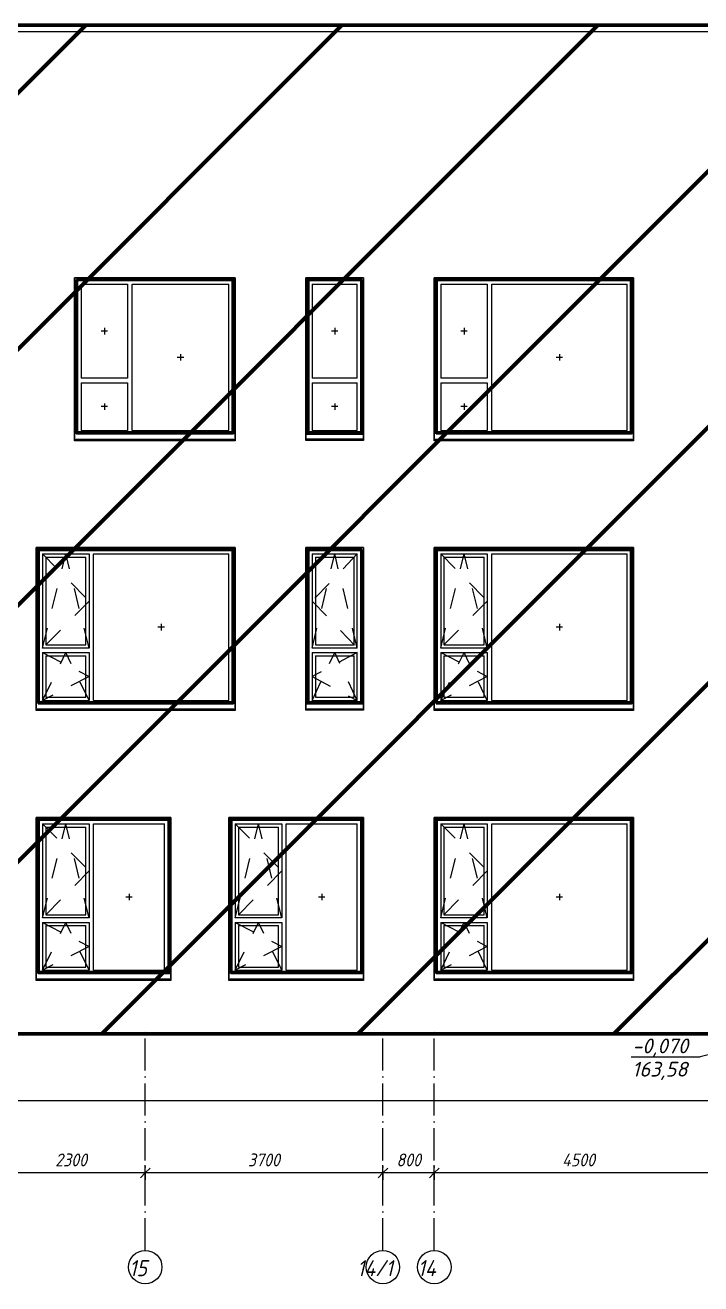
# Model space of a CAD drawing. Header units: millimetres. Extents: x 3914 to 443608, y -156176 to 78197.
# Drawn here: x 261896 to 272415, y -3960 to 15630 of the extents above; entities that cross this region are included whole.
import ezdxf

# ---------------------------------------------------------------- set-up
doc = ezdxf.new("R2010")
doc.units = ezdxf.units.MM
doc.linetypes.add('50_200_ШТРИХ_1Т_ш5_п1_п1_', pattern=[700, 500, -100, 0, -100])
doc.linetypes.add('Штрих', pattern=[635, 317.5, -317.5])
for name, color, linetype, lineweight in [('0) клиннинг', 90, 'Continuous', 60), ('1) Откосы', 102, 'Continuous', 60), ('A-ANNO-DIMS', 7, 'Continuous', 9), ('A-ANNO-NOTE', 7, 'Continuous', 9), ('A-DETL-2', 7, 'Continuous', 5), ('A-GENM', 7, 'Continuous', 9), ('A-GLAZ-1', 7, 'Continuous', 5), ('A-GLAZ-2', 7, 'Штрих', 5), ('A-WALL', 7, 'Continuous', 5), ('I-WALL', 7, 'Continuous', 5), ('Оси', 7, 'Continuous', 9), ('Оси-1', 7, '50_200_ШТРИХ_1Т_ш5_п1_п1_', 9)]:
    doc.layers.add(name, color=color, linetype=linetype, lineweight=lineweight)
doc.styles.add('ISOCPEUR_I_1', font='isocpeui.ttf', dxfattribs={"height": 230})
doc.styles.add('ISOCPEUR_I_2', font='isocpeui.ttf', dxfattribs={"width": 0.9, "height": 250})
doc.styles.add('ISOCPEUR_I_3', font='isocpeui.ttf', dxfattribs={"width": 0.9, "height": 200})

msp = doc.modelspace()

# ---------------------------------------------------------------- hatches: boundary and pattern name
at = {"layer": '0) клиннинг'}
h = msp.add_hatch(dxfattribs=at)
h.set_pattern_fill('ANSI31', color=256, scale=888)
h.paths.add_polyline_path([(274015.9, 15629.9), (222641, 15629.9), (222641, -70.2), (274015.9, -70.2)])

# ---------------------------------------------------------------- linework, layer by layer
msp.add_lwpolyline([(222641, 15629.9), (274015.9, 15629.9), (274015.9, -70.2), (222641, -70.2)], close=True, dxfattribs=at)
at = {"layer": '1) Откосы'}
for points in [[(262696.1, 11670), (265136.1, 11670), (265136.1, 9285), (262696.1, 9285)], [(267135.9, 11670), (266295.9, 11670), (266295.9, 9285), (267135.9, 9285)], [(268295.9, 9285), (271335.9, 9285), (271335.9, 11670), (268295.9, 11670)], [(262095.7, 5085), (265135.7, 5085), (265135.7, 7470), (262095.7, 7470)], [(267135.6, 7470), (266295.6, 7470), (266295.6, 5085), (267135.6, 5085)], [(268295.9, 5085), (271335.9, 5085), (271335.9, 7470), (268295.9, 7470)], [(262095.9, 885), (264135.9, 885), (264135.9, 3270), (262095.9, 3270)], [(265095.9, 885), (267135.9, 885), (267135.9, 3270), (265095.9, 3270)], [(268295.9, 885), (271335.9, 885), (271335.9, 3270), (268295.9, 3270)]]:
    msp.add_lwpolyline(points, close=True, dxfattribs=at)
at = {"layer": 'A-ANNO-DIMS'}
for p, q in [((315935.9, -1112.5), (190795.9, -1112.5)), ((263765.9, -2339.3), (263765.9, -2113.2)), ((263765.9, -2339.3), (263765.9, -2113.2)), ((267465.9, -2339.3), (267465.9, -2113.2)), ((267465.9, -2339.3), (267465.9, -2113.2)), ((268265.9, -2339.3), (268265.9, -2113.2)), ((268265.9, -2339.3), (268265.9, -2113.2)), ((263765.9, -2233.2), (261465.9, -2233.2)), ((267465.9, -2233.2), (263765.9, -2233.2)), ((263765.9, -2233.2), (263765.9, -2339.3)), ((263765.9, -2233.2), (263765.9, -2339.3)), ((268265.9, -2233.2), (267465.9, -2233.2)), ((267465.9, -2233.2), (267465.9, -2339.3)), ((267465.9, -2233.2), (267465.9, -2339.3)), ((272765.9, -2233.2), (268265.9, -2233.2)), ((268265.9, -2233.2), (268265.9, -2339.3)), ((268265.9, -2233.2), (268265.9, -2339.3))]:
    msp.add_line(p, q, dxfattribs=at)
at = {"layer": 'A-ANNO-DIMS', "lineweight": 20}
for p, q in [((263765.9, -2233.2), (263690.9, -2308.2)), ((263765.9, -2233.2), (263690.9, -2308.2)), ((263765.9, -2233.2), (263840.9, -2158.2)), ((263765.9, -2233.2), (263840.9, -2158.2)), ((267465.9, -2233.2), (267390.9, -2308.2)), ((267465.9, -2233.2), (267390.9, -2308.2)), ((267465.9, -2233.2), (267540.9, -2158.2)), ((268265.9, -2233.2), (268190.9, -2308.2)), ((268265.9, -2233.2), (268190.9, -2308.2)), ((268265.9, -2233.2), (268340.9, -2158.2)), ((268265.9, -2233.2), (268340.9, -2158.2))]:
    msp.add_line(p, q, dxfattribs=at)
at = {"layer": 'A-ANNO-NOTE'}
for p, q in [((274009, -36.9), (272406.4, -428.1)), ((272406.4, -431.2), (271331.6, -431.2))]:
    msp.add_line(p, q, dxfattribs=at)
at = {"layer": 'A-DETL-2'}
msp.add_line((274015.9, -70.2), (230746.8, -100.1), dxfattribs=at)
at = {"layer": 'A-GENM'}
for p, q in [((274075.9, 15629.9), (222553.6, 15629.9)), ((222553.6, 15530), (274075.9, 15530)), ((265030.1, 11700), (265030.1, 11695)), ((265030.1, 11695), (265099, 11695)), ((265099, 11695), (265150.1, 11670)), ((265151.3, 11675), (265100.1, 11700)), ((265150.1, 11670), (265166.1, 11670)), ((265166.1, 11675), (265151.3, 11675)), ((271230.1, 11700), (271230.1, 11695)), ((271230.1, 11695), (271299, 11695)), ((271299, 11695), (271350.1, 11670)), ((271351.3, 11675), (271300.1, 11700)), ((271350.1, 11670), (271366.1, 11670)), ((271366.1, 11675), (271351.3, 11675)), ((262080.6, 7475), (262065.7, 7475)), ((262065.7, 7470), (262081.7, 7470)), ((262131.7, 7500), (262080.6, 7475)), ((262081.7, 7470), (262132.9, 7495)), ((262132.9, 7495), (262201.7, 7495)), ((262201.7, 7495), (262201.7, 7500)), ((265029.7, 7500), (265029.7, 7495)), ((265029.7, 7495), (265098.6, 7495)), ((265098.6, 7495), (265149.7, 7470)), ((265150.9, 7475), (265099.7, 7500)), ((265149.7, 7470), (265165.7, 7470)), ((265165.7, 7475), (265150.9, 7475)), ((268280.8, 7475), (268265.9, 7475)), ((268265.9, 7470), (268281.9, 7470)), ((268331.9, 7500), (268280.8, 7475)), ((268281.9, 7470), (268333.1, 7495)), ((268333.1, 7495), (268401.9, 7495)), ((268401.9, 7495), (268401.9, 7500)), ((271229.9, 7500), (271229.9, 7495)), ((271229.9, 7495), (271298.8, 7495)), ((271298.8, 7495), (271349.9, 7470)), ((271351.1, 7475), (271299.9, 7500)), ((271349.9, 7470), (271365.9, 7470)), ((271365.9, 7475), (271351.1, 7475)), ((271229.9, 3300), (271229.9, 3295)), ((271229.9, 3295), (271298.8, 3295)), ((271298.8, 3295), (271349.9, 3270)), ((271351.1, 3275), (271299.9, 3300)), ((271349.9, 3270), (271365.9, 3270)), ((271365.9, 3275), (271351.1, 3275))]:
    msp.add_line(p, q, dxfattribs=at)
at = {"layer": 'A-GLAZ-1'}
for p, q in [((262666.1, 11700), (262666.1, 9202.5)), ((265166.1, 11700), (262666.1, 11700)), ((262696.1, 9285), (262696.1, 11670)), ((262696.1, 11670), (265136.1, 11670)), ((262766.1, 11600), (262766.1, 10135)), ((262766.1, 11600), (263491.1, 11600)), ((263491.1, 11600), (263491.1, 10135)), ((263561.1, 9320), (263561.1, 11600)), ((263561.1, 11600), (265066.1, 11600)), ((265066.1, 9320), (265066.1, 11600)), ((265136.1, 11670), (265136.1, 9285)), ((265166.1, 9202.5), (265166.1, 11700)), ((266265.9, 11700), (266265.9, 9202.5)), ((267165.9, 11700), (266265.9, 11700)), ((266295.9, 9285), (266295.9, 11670)), ((266295.9, 11670), (267135.9, 11670)), ((266365.9, 11600), (266365.9, 10135)), ((266365.9, 11600), (267065.9, 11600)), ((267065.9, 10135), (267065.9, 11600)), ((267135.9, 11670), (267135.9, 9285)), ((267165.9, 9202.5), (267165.9, 11700)), ((268266.1, 11700), (268266.1, 9202.5)), ((271366.1, 11700), (268266.1, 11700)), ((268296.1, 9285), (268296.1, 11670)), ((268296.1, 11670), (271336.1, 11670)), ((268366.1, 11600), (268366.1, 10135)), ((268366.1, 11600), (269091.1, 11600)), ((269091.1, 11600), (269091.1, 10135)), ((269161.1, 9320), (269161.1, 11600)), ((269161.1, 11600), (271266.1, 11600)), ((271266.1, 9320), (271266.1, 11600)), ((271336.1, 11670), (271336.1, 9285)), ((271366.1, 9202.5), (271366.1, 11700)), ((263178.6, 10867.5), (263078.6, 10867.5)), ((263128.6, 10917.5), (263128.6, 10817.5)), ((268778.6, 10867.5), (268678.6, 10867.5)), ((268728.6, 10917.5), (268728.6, 10817.5)), ((264363.6, 10460), (264263.6, 10460)), ((264313.6, 10510), (264313.6, 10410)), ((270263.6, 10460), (270163.6, 10460)), ((270213.6, 10510), (270213.6, 10410)), ((263491.1, 10135), (262766.1, 10135)), ((262766.1, 10065), (262766.1, 9320)), ((262766.1, 10065), (263491.1, 10065)), ((263491.1, 10065), (263491.1, 9320)), ((267065.9, 10135), (266365.9, 10135)), ((266365.9, 10065), (266365.9, 9320)), ((266365.9, 10065), (267065.9, 10065)), ((267065.9, 9320), (267065.9, 10065)), ((269091.1, 10135), (268366.1, 10135)), ((268366.1, 10065), (268366.1, 9320)), ((268366.1, 10065), (269091.1, 10065)), ((269091.1, 10065), (269091.1, 9320)), ((263178.6, 9692.5), (263078.6, 9692.5)), ((263128.6, 9742.5), (263128.6, 9642.5)), ((268778.6, 9692.5), (268678.6, 9692.5)), ((268728.6, 9742.5), (268728.6, 9642.5)), ((265166.1, 9285), (262666.1, 9285)), ((265166.1, 9275), (262666.1, 9275)), ((262766.1, 9320), (263491.1, 9320)), ((263561.1, 9320), (265066.1, 9320)), ((267165.9, 9285), (266265.9, 9285)), ((267165.9, 9260), (266265.9, 9260)), ((266365.9, 9320), (267065.9, 9320)), ((271366.1, 9285), (268266.1, 9285)), ((271366.1, 9275), (268266.1, 9275)), ((268366.1, 9320), (269091.1, 9320)), ((269161.1, 9320), (271266.1, 9320)), ((262666.1, 9188), (262666.1, 9202.5)), ((262666.1, 9163), (262666.1, 9188)), ((262666.1, 9188), (265166.1, 9188)), ((265166.1, 9163), (262666.1, 9163)), ((265166.1, 9202.5), (265166.1, 9188)), ((265166.1, 9188), (265166.1, 9163)), ((266265.9, 9191), (266265.9, 9202.5)), ((266265.9, 9166), (266265.9, 9191)), ((266265.9, 9191), (267165.9, 9191)), ((267165.9, 9166), (266265.9, 9166)), ((267165.9, 9202.5), (267165.9, 9191)), ((267165.9, 9191), (267165.9, 9166)), ((268266.1, 9188), (268266.1, 9202.5)), ((268266.1, 9163), (268266.1, 9188)), ((268266.1, 9188), (271366.1, 9188)), ((271366.1, 9163), (268266.1, 9163)), ((271366.1, 9202.5), (271366.1, 9188)), ((271366.1, 9188), (271366.1, 9163)), ((262065.7, 7500), (262065.7, 5002.5)), ((265165.7, 7500), (262065.7, 7500)), ((262095.7, 5085), (262095.7, 7470)), ((262095.7, 7470), (265135.7, 7470)), ((265135.7, 7470), (265135.7, 5085)), ((265165.7, 5002.5), (265165.7, 7500)), ((266265.6, 7500), (266265.6, 5002.5)), ((267165.6, 7500), (266265.6, 7500)), ((266295.6, 5085), (266295.6, 7470)), ((266295.6, 7470), (267135.6, 7470)), ((267135.6, 7470), (267135.6, 5085)), ((267165.6, 5002.5), (267165.6, 7500)), ((268265.9, 7500), (268265.9, 5002.5)), ((271365.9, 7500), (268265.9, 7500)), ((268295.9, 5085), (268295.9, 7470)), ((268295.9, 7470), (271335.9, 7470)), ((271335.9, 7470), (271335.9, 5085)), ((271365.9, 5002.5), (271365.9, 7500)), ((262165.7, 7400), (262165.7, 5935)), ((262165.7, 7400), (262890.7, 7400)), ((262215.7, 7350), (262215.7, 5985)), ((262215.7, 7350), (262840.7, 7350)), ((262840.7, 5985), (262840.7, 7350)), ((262890.7, 7400), (262890.7, 5935)), ((262960.7, 5120), (262960.7, 7400)), ((262960.7, 7400), (265065.7, 7400)), ((265065.7, 5120), (265065.7, 7400)), ((266365.6, 7400), (266365.6, 5935)), ((266365.6, 7400), (267065.6, 7400)), ((266415.6, 7350), (266415.6, 5985)), ((266415.6, 7350), (267015.6, 7350)), ((267015.6, 5985), (267015.6, 7350)), ((267065.6, 5935), (267065.6, 7400)), ((268365.9, 7400), (268365.9, 5935)), ((268365.9, 7400), (269090.9, 7400)), ((268415.9, 7350), (268415.9, 5985)), ((268415.9, 7350), (269040.9, 7350)), ((269040.9, 5985), (269040.9, 7350)), ((269090.9, 7400), (269090.9, 5935)), ((269160.9, 5120), (269160.9, 7400)), ((269160.9, 7400), (271265.9, 7400)), ((271265.9, 5120), (271265.9, 7400)), ((264013.2, 6310), (264013.2, 6210)), ((270213.4, 6310), (270213.4, 6210)), ((264063.2, 6260), (263963.2, 6260)), ((270263.4, 6260), (270163.4, 6260)), ((262890.7, 5935), (262165.7, 5935)), ((262215.7, 5985), (262840.7, 5985)), ((267065.6, 5935), (266365.6, 5935)), ((266415.6, 5985), (267015.6, 5985)), ((269090.9, 5935), (268365.9, 5935)), ((268415.9, 5985), (269040.9, 5985)), ((262165.7, 5865), (262165.7, 5120)), ((262165.7, 5865), (262890.7, 5865)), ((262215.7, 5815), (262215.7, 5170)), ((262215.7, 5815), (262840.7, 5815)), ((262840.7, 5170), (262840.7, 5815)), ((262890.7, 5865), (262890.7, 5120)), ((266365.6, 5865), (266365.6, 5120)), ((266365.6, 5865), (267065.6, 5865)), ((266415.6, 5815), (266415.6, 5170)), ((266415.6, 5815), (267015.6, 5815)), ((267015.6, 5170), (267015.6, 5815)), ((267065.6, 5120), (267065.6, 5865)), ((268365.9, 5865), (268365.9, 5120)), ((268365.9, 5865), (269090.9, 5865)), ((268415.9, 5815), (268415.9, 5170)), ((268415.9, 5815), (269040.9, 5815)), ((269040.9, 5170), (269040.9, 5815)), ((269090.9, 5865), (269090.9, 5120)), ((262165.7, 5120), (262890.7, 5120)), ((262215.7, 5170), (262840.7, 5170)), ((262960.7, 5120), (265065.7, 5120)), ((266365.6, 5120), (267065.6, 5120)), ((266415.6, 5170), (267015.6, 5170)), ((268365.9, 5120), (269090.9, 5120)), ((268415.9, 5170), (269040.9, 5170)), ((269160.9, 5120), (271265.9, 5120)), ((265165.7, 5085), (262065.7, 5085)), ((265165.7, 5075), (262065.7, 5075)), ((262065.7, 4988), (262065.7, 5002.5)), ((262065.7, 4963), (262065.7, 4988)), ((262065.7, 4988), (265165.7, 4988)), ((265165.7, 4963), (262065.7, 4963)), ((265165.7, 5002.5), (265165.7, 4988)), ((265165.7, 4988), (265165.7, 4963)), ((267165.6, 5085), (266265.6, 5085)), ((267165.6, 5060), (266265.6, 5060)), ((266265.6, 4991), (266265.6, 5002.5)), ((266265.6, 4966), (266265.6, 4991)), ((266265.6, 4991), (267165.6, 4991)), ((267165.6, 4966), (266265.6, 4966)), ((267165.6, 5002.5), (267165.6, 4991)), ((267165.6, 4991), (267165.6, 4966)), ((271365.9, 5085), (268265.9, 5085)), ((271365.9, 5075), (268265.9, 5075)), ((268265.9, 4988), (268265.9, 5002.5)), ((268265.9, 4963), (268265.9, 4988)), ((268265.9, 4988), (271365.9, 4988)), ((271365.9, 4963), (268265.9, 4963)), ((271365.9, 5002.5), (271365.9, 4988)), ((271365.9, 4988), (271365.9, 4963)), ((262065.9, 3300), (262065.9, 802.5)), ((264165.9, 3300), (262065.9, 3300)), ((262095.9, 885), (262095.9, 3270)), ((262095.9, 3270), (264135.9, 3270)), ((262165.9, 3200), (262165.9, 1735)), ((262165.9, 3200), (262890.9, 3200)), ((262215.9, 3150), (262215.9, 1785)), ((262215.9, 3150), (262840.9, 3150)), ((262840.9, 1785), (262840.9, 3150)), ((262890.9, 3200), (262890.9, 1735)), ((262960.9, 920), (262960.9, 3200)), ((262960.9, 3200), (264065.9, 3200)), ((264065.9, 920), (264065.9, 3200)), ((264135.9, 3270), (264135.9, 885)), ((264165.9, 802.5), (264165.9, 3300)), ((265065.9, 3300), (265065.9, 802.5)), ((267165.9, 3300), (265065.9, 3300)), ((265095.9, 885), (265095.9, 3270)), ((265095.9, 3270), (267135.9, 3270)), ((265165.9, 3200), (265165.9, 1735)), ((265165.9, 3200), (265890.9, 3200)), ((265215.9, 3150), (265215.9, 1785)), ((265215.9, 3150), (265840.9, 3150)), ((265840.9, 1785), (265840.9, 3150)), ((265890.9, 3200), (265890.9, 1735)), ((265960.9, 920), (265960.9, 3200)), ((265960.9, 3200), (267065.9, 3200)), ((267065.9, 920), (267065.9, 3200)), ((267135.9, 3270), (267135.9, 885)), ((267165.9, 802.5), (267165.9, 3300)), ((268265.9, 3300), (268265.9, 802.5)), ((271365.9, 3300), (268265.9, 3300)), ((268295.9, 885), (268295.9, 3270)), ((268295.9, 3270), (271335.9, 3270)), ((268365.9, 3200), (268365.9, 1735)), ((268365.9, 3200), (269090.9, 3200)), ((268415.9, 3150), (268415.9, 1785)), ((268415.9, 3150), (269040.9, 3150)), ((269040.9, 1785), (269040.9, 3150)), ((269090.9, 3200), (269090.9, 1735)), ((269160.9, 920), (269160.9, 3200)), ((269160.9, 3200), (271265.9, 3200)), ((271265.9, 920), (271265.9, 3200)), ((271335.9, 3270), (271335.9, 885)), ((271365.9, 802.5), (271365.9, 3300)), ((263563.4, 2060), (263463.4, 2060)), ((263513.4, 2110), (263513.4, 2010)), ((266563.4, 2060), (266463.4, 2060)), ((266513.4, 2110), (266513.4, 2010)), ((270263.4, 2060), (270163.4, 2060)), ((270213.4, 2110), (270213.4, 2010)), ((262215.9, 1785), (262840.9, 1785)), ((265215.9, 1785), (265840.9, 1785)), ((268415.9, 1785), (269040.9, 1785)), ((262890.9, 1735), (262165.9, 1735)), ((262165.9, 1665), (262165.9, 920)), ((262165.9, 1665), (262890.9, 1665)), ((262215.9, 1615), (262215.9, 970)), ((262215.9, 1615), (262840.9, 1615)), ((262840.9, 970), (262840.9, 1615)), ((262890.9, 1665), (262890.9, 920)), ((265890.9, 1735), (265165.9, 1735)), ((265165.9, 1665), (265165.9, 920)), ((265165.9, 1665), (265890.9, 1665)), ((265215.9, 1615), (265215.9, 970)), ((265215.9, 1615), (265840.9, 1615)), ((265840.9, 970), (265840.9, 1615)), ((265890.9, 1665), (265890.9, 920)), ((269090.9, 1735), (268365.9, 1735)), ((268365.9, 1665), (268365.9, 920)), ((268365.9, 1665), (269090.9, 1665)), ((268415.9, 1615), (268415.9, 970)), ((268415.9, 1615), (269040.9, 1615)), ((269040.9, 970), (269040.9, 1615)), ((269090.9, 1665), (269090.9, 920)), ((264165.9, 885), (262065.9, 885)), ((264165.9, 875), (262065.9, 875)), ((262065.9, 788), (262065.9, 802.5)), ((262065.9, 763), (262065.9, 788)), ((262065.9, 788), (264165.9, 788)), ((262165.9, 920), (262890.9, 920)), ((262215.9, 970), (262840.9, 970)), ((262960.9, 920), (264065.9, 920)), ((264165.9, 802.5), (264165.9, 788)), ((264165.9, 788), (264165.9, 763)), ((267165.9, 885), (265065.9, 885)), ((267165.9, 875), (265065.9, 875)), ((265065.9, 788), (265065.9, 802.5)), ((265065.9, 763), (265065.9, 788)), ((265065.9, 788), (267165.9, 788)), ((265165.9, 920), (265890.9, 920)), ((265215.9, 970), (265840.9, 970)), ((265960.9, 920), (267065.9, 920)), ((267165.9, 802.5), (267165.9, 788)), ((267165.9, 788), (267165.9, 763)), ((271365.9, 885), (268265.9, 885)), ((271365.9, 875), (268265.9, 875)), ((268265.9, 788), (268265.9, 802.5)), ((268265.9, 763), (268265.9, 788)), ((268265.9, 788), (271365.9, 788)), ((268365.9, 920), (269090.9, 920)), ((268415.9, 970), (269040.9, 970)), ((269160.9, 920), (271265.9, 920)), ((271365.9, 802.5), (271365.9, 788)), ((271365.9, 788), (271365.9, 763)), ((264165.9, 763), (262065.9, 763)), ((267165.9, 763), (265065.9, 763)), ((271365.9, 763), (268265.9, 763))]:
    msp.add_line(p, q, dxfattribs=at)
at = {"layer": 'A-GLAZ-2'}
for p, q in [((266765.9, 10867.5), (266665.9, 10867.5)), ((266715.9, 10917.5), (266715.9, 10817.5)), ((266765.9, 9692.5), (266665.9, 9692.5)), ((266715.9, 9742.5), (266715.9, 9642.5)), ((262165.7, 5935), (262528.2, 7400)), ((262165.7, 7400), (262890.7, 6667.5)), ((262890.7, 5935), (262528.2, 7400)), ((266365.6, 5935), (266715.6, 7400)), ((267065.6, 7400), (266365.6, 6667.5)), ((267065.6, 5935), (266715.6, 7400)), ((268365.9, 5935), (268728.4, 7400)), ((268365.9, 7400), (269090.9, 6667.5)), ((269090.9, 5935), (268728.4, 7400)), ((262890.7, 6667.5), (262165.7, 5935)), ((266365.6, 6667.5), (267065.6, 5935)), ((269090.9, 6667.5), (268365.9, 5935)), ((262165.7, 5120), (262528.2, 5865)), ((262165.7, 5865), (262890.7, 5492.5)), ((262890.7, 5120), (262528.2, 5865)), ((266365.6, 5120), (266715.6, 5865)), ((267065.6, 5865), (266365.6, 5492.5)), ((267065.6, 5120), (266715.6, 5865)), ((268365.9, 5120), (268728.4, 5865)), ((268365.9, 5865), (269090.9, 5492.5)), ((269090.9, 5120), (268728.4, 5865)), ((262890.7, 5492.5), (262165.7, 5120)), ((266365.6, 5492.5), (267065.6, 5120)), ((269090.9, 5492.5), (268365.9, 5120)), ((262165.9, 1735), (262528.4, 3200)), ((262165.9, 3200), (262890.9, 2467.5)), ((262890.9, 1735), (262528.4, 3200)), ((265165.9, 1735), (265528.4, 3200)), ((265165.9, 3200), (265890.9, 2467.5)), ((265890.9, 1735), (265528.4, 3200)), ((268365.9, 1735), (268728.4, 3200)), ((268365.9, 3200), (269090.9, 2467.5)), ((269090.9, 1735), (268728.4, 3200)), ((262890.9, 2467.5), (262165.9, 1735)), ((265890.9, 2467.5), (265165.9, 1735)), ((269090.9, 2467.5), (268365.9, 1735)), ((262165.9, 920), (262528.4, 1665)), ((262165.9, 1665), (262890.9, 1292.5)), ((262890.9, 920), (262528.4, 1665)), ((265165.9, 920), (265528.4, 1665)), ((265165.9, 1665), (265890.9, 1292.5)), ((265890.9, 920), (265528.4, 1665)), ((268365.9, 920), (268728.4, 1665)), ((268365.9, 1665), (269090.9, 1292.5)), ((269090.9, 920), (268728.4, 1665)), ((262890.9, 1292.5), (262165.9, 920)), ((265890.9, 1292.5), (265165.9, 920)), ((269090.9, 1292.5), (268365.9, 920))]:
    msp.add_line(p, q, dxfattribs=at)
at = {"layer": 'A-WALL'}
for p, q in [((262666.1, 11700), (265166.1, 11700)), ((262666.1, 9202.5), (262666.1, 11700)), ((265166.1, 11700), (265166.1, 9202.5)), ((266265.9, 11700), (267165.9, 11700)), ((266265.9, 9202.5), (266265.9, 11700)), ((267165.9, 11700), (267165.9, 9202.5)), ((268266.1, 11700), (271366.1, 11700)), ((268266.1, 9202.5), (268266.1, 11700)), ((271366.1, 11700), (271366.1, 9202.5)), ((262065.7, 5002.5), (262065.7, 7500)), ((262065.7, 7500), (265165.7, 7500)), ((265165.7, 7500), (265165.7, 5002.5)), ((266265.6, 7500), (267165.6, 7500)), ((266265.6, 5002.5), (266265.6, 7500)), ((267165.6, 7500), (267165.6, 5002.5)), ((268265.9, 5002.5), (268265.9, 7500)), ((268265.9, 7500), (271365.9, 7500)), ((271365.9, 7500), (271365.9, 5002.5)), ((262065.9, 3300), (264165.9, 3300)), ((262065.9, 802.5), (262065.9, 3300)), ((264165.9, 3300), (264165.9, 802.5)), ((265065.9, 3300), (267165.9, 3300)), ((265065.9, 802.5), (265065.9, 3300)), ((267165.9, 3300), (267165.9, 802.5)), ((268265.9, 3300), (271365.9, 3300)), ((268265.9, 802.5), (268265.9, 3300)), ((271365.9, 3300), (271365.9, 802.5))]:
    msp.add_line(p, q, dxfattribs=at)
at = {"layer": 'I-WALL'}
msp.add_line((264215.9, 7500), (264215.9, 7470), dxfattribs=at)
at = {"layer": 'Оси'}
for centre in [(263765.9, -3700), (267465.9, -3700), (268265.9, -3700)]:
    msp.add_circle(centre, 260, dxfattribs=at)
at = {"layer": 'Оси-1'}
for p, q in [((263765.9, -3440), (263765.9, 0)), ((267465.9, -3440), (267465.9, 0)), ((268265.9, -3440), (268265.9, 0))]:
    msp.add_line(p, q, dxfattribs=at)

# ---------------------------------------------------------------- texts
at = {"layer": 'A-ANNO-NOTE', "style": 'ISOCPEUR_I_1'}
for s, p in [('-0,070', (271347.6, -372.5)), ('163,58', (271343.6, -734.6))]:
    msp.add_text(s, height=230, dxfattribs=at).set_placement(p)
at = {"layer": 'Оси', "style": 'ISOCPEUR_I_2', "width": 0.9}
for s, p in [('15', (263516.5, -3841.2)), ('14/1', (267064.4, -3841.2)), ('14', (268007.5, -3841.2))]:
    msp.add_text(s, height=250, dxfattribs=at).set_placement(p)

# ---------------------------------------------------------------- next in the draw order: texts
at = {"layer": 'A-ANNO-DIMS', "char_height": 200, "attachment_point": 1, "line_spacing_factor": 1.149209, "style": 'ISOCPEUR_I_3', "bg_fill": 3, "box_fill_scale": 1.25, "bg_fill_color": 256, "bg_fill_true_color": 13158600, "bg_fill_transparency": 0}
for s, insert, width in [('2300', (262363.1, -1931.9), 606.782), ('3700', (265363.1, -1931.9), 606.782), ('800', (267676.3, -1931.9), 455.087), ('4500', (270255.4, -1931.9), 625.17)]:
    msp.add_mtext(s, dxfattribs=dict(at, insert=insert, width=width))

# ---------------------------------------------------------------- next in the draw order: linework, layer by layer
at = {"layer": 'A-ANNO-DIMS', "lineweight": 20}
msp.add_line((267465.9, -2233.2), (267540.9, -2158.2), dxfattribs=at)

doc.saveas('drawing.dxf')
